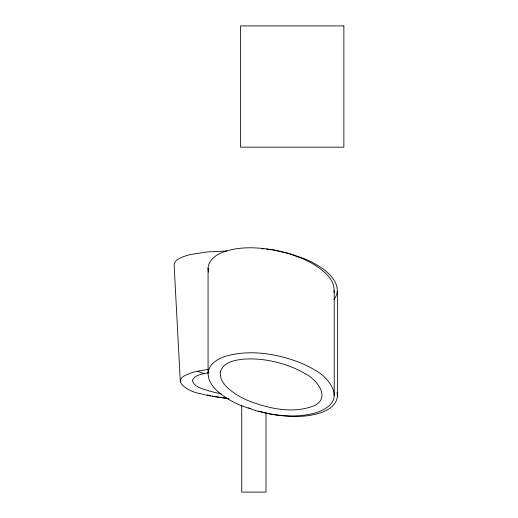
<?xml version="1.0" encoding="UTF-8"?>
<svg xmlns="http://www.w3.org/2000/svg" width="518" height="518" viewBox="0 0 518 518"><rect width="100%" height="100%" fill="white"/><g stroke="black" fill="none" stroke-linecap="round" stroke-linejoin="round"><path stroke-width="0.78" d="M227.978 398.446L213.422 396.49A102.201 26.904 -3 0 1 200.097 393.583C190.974 392.514 169.172 381.339 187.769 374.21A36.869 9.706 -3 0 1 197.352 371.238L208.689 369.302M272.546 414.419L257.083 411.072L241.641 405.821A102.201 51.101 0 0 1 228.211 399.106C219.01 393.291 208.113 385.107 208.068 373.115L208.068 268.097C208.346 263.209 211.493 258.994 215.365 256.222A36.869 18.434 0 0 1 224.903 251.457C241.433 246.147 259.291 247.293 276.126 250.453M208.068 373.115C208.346 368.227 211.493 364.005 215.365 361.24A36.869 18.434 0 0 1 224.903 356.468C249.786 349.054 276.877 353.626 300.641 362.891A102.201 51.101 0 0 1 314.07 369.606C326.942 376.023 344.133 395.648 326.916 407.478A36.869 18.434 0 0 1 317.379 412.244C303.257 416.841 288.034 416.517 273.478 414.504M333.961 292.489C335.645 279.739 323.633 270.61 314.07 264.594A102.201 51.101 0 0 0 300.641 257.88L289.193 253.781L277.052 250.66M272.928 249.864L288.396 253.211L303.833 258.463A102.201 51.101 0 0 1 317.262 265.177C328.483 271.322 344.282 286.214 333.922 299.501M337.406 291.168L337.406 396.186C337.134 401.074 333.98 405.29 330.108 408.061A36.869 18.434 0 0 1 320.577 412.833C304.047 418.136 286.182 416.99 269.354 413.837M208.294 372.746C202.875 374.132 194.943 374.456 192.437 380.348C193.881 387.632 203.632 388.817 209.473 391.096A90.061 23.705 -3 0 0 221.212 393.661M226.845 251.023L207.44 251.923L191.161 254.416A36.869 9.706 -3 0 0 181.578 257.388C178.425 258.858 173.977 260.936 174.126 265.035L180.316 381.857M261.765 248.685L263.785 248.821M266.511 249.1L271.995 249.78M229.034 398.841L214.42 396.49M268.428 413.623L258.281 411.085M197.352 371.238L204.157 373.556M248.543 407.873L250.459 408.56M337.101 392.243L337.406 396.186M208.378 272.041L208.068 268.097M334.214 290.585L334.214 395.597M265.999 413.254L265.999 492.1L241.751 492.1L241.751 405.251M213.694 396.341A102.201 26.509 -1.1 0 1 212.257 396.043M210.845 395.739A102.201 26.509 -1.1 0 1 207.407 394.949M220.39 371.833C219.159 382.614 229.532 390.112 237.548 395.234A90.061 45.034 0 0 0 249.385 401.152C269.58 408.734 293.214 413.986 314.005 405.788C331.624 397.656 316.142 378.69 304.733 373.478A90.061 45.034 0 0 0 292.897 367.56C277.253 361.266 260.198 357.899 243.311 359.181C234.758 360.107 223.096 362.224 220.39 371.833M343.874 25.9L240.559 25.9L240.559 147.164L343.874 147.164L343.874 25.9"/></g></svg>
